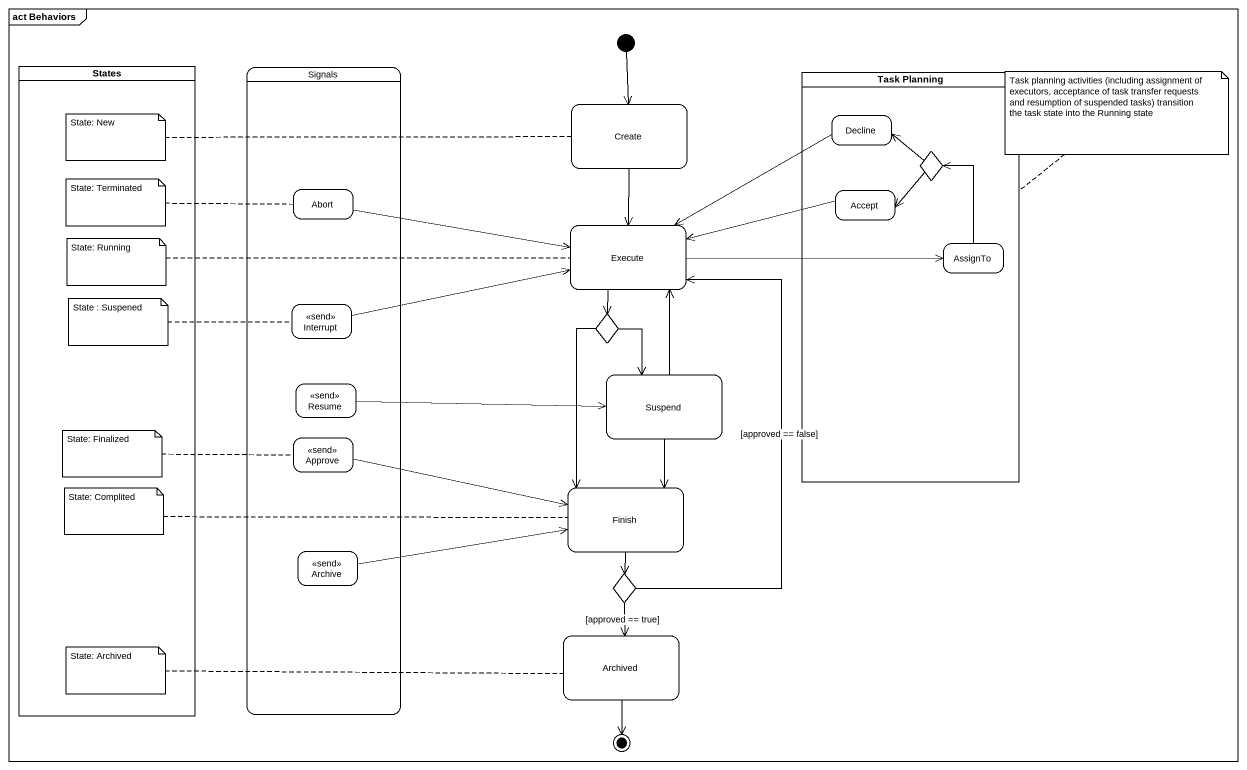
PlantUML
@startuml
mainframe act Behaviors
hide empty description
state States <<partition>>
state Signals {
  state Abort
  state Interrupt <<send>>
  state Resume <<send>>
  state Approve <<send>>
  state Archive <<send>>
}
state "Task Planning" as Task_Planning <<partition>> {
  state Decline
  state choice1 <<choice>>
  state Accept
  state AssignTo
}
state "Create" as Create_
state Execute
state choice2 <<choice>>
state Suspend
state Finish
state choice3 <<choice>>
state Archived
[*] --> Create_
Create_ --> Execute
Decline -left-> Execute
choice1 -left-> Decline
choice1 -left-> Accept
Abort -right-> Execute
Execute -right-> AssignTo
Execute --> choice2
Accept -left-> Execute
AssignTo -up-> choice1
Interrupt -right-> Execute
choice2 --> Suspend
choice2 --> Finish
Suspend -up-> Execute
Suspend --> Finish
Resume -right-> Suspend
Approve -right-> Finish
Finish --> choice3
Archive -right-> Finish
choice3 -up-> Execute : [approved == false]
choice3 --> Archived : [approved == true]
Archived --> [*]
note top of Task_Planning : Task planning activities (including assignment of executors, acceptance of task transfer requests and resumption of suspended tasks) transition the task state into the Running state
note left of Create_ : State: New
note left of Abort : State: Terminated
note left of Execute : State: Running
note left of Interrupt : State : Suspened
note left of Approve : State: Finalized
note left of Finish : State: Complited
note left of Archived : State: Archived
@enduml
